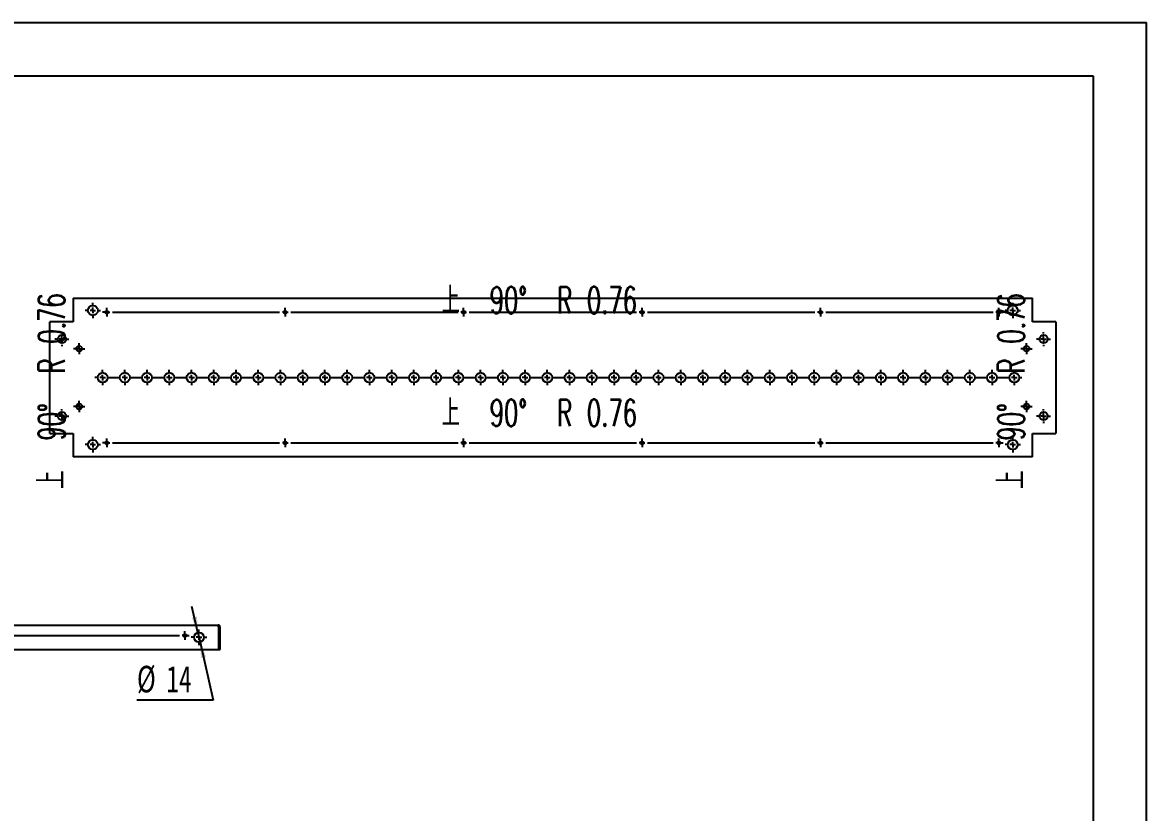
# Model space of a CAD drawing. Extents: x 0 to 3191, y 0 to 2257.
# Drawn here: x 1586 to 3191, y 1128 to 2257 of the extents above; entities that cross this region are included whole.
import ezdxf

# ---------------------------------------------------------------- set-up
doc = ezdxf.new("R2010")
doc.units = 0
doc.header["$LTSCALE"] = 7.598189
doc.layers.get('0').update_dxf_attribs({"linetype": 'CONTINUOUS'})
doc.layers.add('粗实线', color=7, linetype='CONTINUOUS')
doc.layers.add('细实线', color=7, linetype='CONTINUOUS')
doc.styles.add('SLDTEXTSTYLE6', font='TXT', dxfattribs={"width": 0.7})
doc.styles.add('SLDTEXTSTYLE7', font='TXT', dxfattribs={"width": 0.628571, "bigfont": 'bigfont'})
doc.dimstyles.new('SLDDIMSTYLE2', dxfattribs={"dimtxt": 37.990945, "dimasz": 22.794567, "dimexe": 0, "dimexo": 0.0625, "dimgap": 9.497736, "dimtad": 0, "dimtih": 1, "dimtoh": 1, "dimdec": 1, "dimrnd": 1e-09, "dimzin": 12, "dimtxsty": 'SLDTEXTSTYLE6', "dimsah": 1, "dimcen": 0, "dimazin": 3, "dimtfac": 1, "dimtdec": 1, "dimtmove": 0, "dimatfit": 3, "dimtolj": 1, "dimtzin": 12})

# ---------------------------------------------------------------- blocks, each defined once
blk = doc.blocks.new('_D_17')
at = {"layer": '细实线'}
for p, q in [((1836.8, 1385.4), (1828.3, 1422.4)), ((1836.8, 1385.4), (1839.9, 1371.7)), ((1839.9, 1371.7), (1858.7, 1288.9)), ((1858.7, 1288.9), (1749.7, 1288.9))]:
    blk.add_line(p, q, dxfattribs=at)
for points in [[(1836.8, 1385.4), (1835.4, 1408.5), (1828, 1406.8)], [(1839.9, 1371.7), (1841.2, 1348.7), (1848.6, 1350.4)]]:
    blk.add_solid(points, dxfattribs=at)
at = {"layer": '细实线', "char_height": 37.99, "attachment_point": 1, "style": 'SLDTEXTSTYLE6'}
for s, insert in [('%%c', (1749.7, 1337.9)), ('14', (1791.7, 1337.9))]:
    blk.add_mtext(s, dxfattribs=dict(at, insert=insert))
blk = doc.blocks.new('SW_CENTERMARKSYMBOL_8')
at = {"layer": '细实线', "color": 0}
for p, q in [((-8, 0), (-11, 0)), ((0, 0), (-4, 0)), ((0, 8), (0, 11)), ((0, 0), (0, 4)), ((0, 0), (0, -4)), ((0, 0), (4, 0)), ((8, 0), (11, 0)), ((0, -8), (0, -11))]:
    blk.add_line(p, q, dxfattribs=at)
blk = doc.blocks.new('SW_CENTERMARKSYMBOL_9')
at = {"layer": '细实线', "color": 0}
for p, q in [((-258.7, 0), (-260.8, 0)), ((-254.7, 0), (-258.7, 0)), ((-254.7, 4), (-254.7, 6.1)), ((-254.7, 0), (-254.7, 4)), ((-254.7, 0), (-254.7, -4)), ((-254.7, 0), (-250.7, 0)), ((-246.7, 0), (-8, 0)), ((0, 0), (-4, 0)), ((0, 4), (0, 6.1)), ((0, 0), (0, 4)), ((0, 0), (0, -4)), ((0, 0), (4, 0)), ((8, 0), (246.7, 0)), ((254.7, 0), (250.7, 0)), ((254.7, 4), (254.7, 6.1)), ((254.7, 0), (254.7, 4)), ((254.7, 0), (254.7, -4)), ((254.7, 0), (258.7, 0)), ((262.7, 0), (501.4, 0)), ((509.4, 0), (505.4, 0)), ((509.4, 4), (509.4, 6.1)), ((509.4, 0), (509.4, 4)), ((509.4, 0), (509.4, -4)), ((509.4, 0), (513.4, 0)), ((517.4, 0), (756.1, 0)), ((764.1, 0), (760.1, 0)), ((764.1, 4), (764.1, 6.1)), ((764.1, 0), (764.1, 4)), ((764.1, 0), (764.1, -4)), ((764.1, 0), (768.1, 0)), ((772.1, 0), (1010.8, 0)), ((1018.8, 0), (1014.8, 0)), ((1018.8, 4), (1018.8, 6.1)), ((1018.8, 0), (1018.8, 4)), ((1018.8, 0), (1018.8, -4)), ((1018.8, 0), (1022.8, 0)), ((1022.8, 0), (1024.9, 0)), ((-254.7, -4), (-254.7, -6.1)), ((0, -4), (0, -6.1)), ((254.7, -4), (254.7, -6.1)), ((509.4, -4), (509.4, -6.1)), ((764.1, -4), (764.1, -6.1)), ((1018.8, -4), (1018.8, -6.1))]:
    blk.add_line(p, q, dxfattribs=at)
blk = doc.blocks.new('SW_CENTERMARKSYMBOL_10')
at = {"layer": '细实线', "color": 0}
for p, q in [((-39.75, 0), (-42.75, 0)), ((-31.75, 0), (-35.75, 0)), ((-31.75, 8), (-31.75, 11)), ((-31.75, 0), (-31.75, 4)), ((-31.75, 0), (-31.75, -4)), ((-31.75, 0), (-27.75, 0)), ((-23.75, 0), (-8, 0)), ((0, 0), (-4, 0)), ((0, 8), (0, 11)), ((0, 0), (0, 4)), ((0, 0), (0, -4)), ((0, 0), (4, 0)), ((8, 0), (23.75, 0)), ((31.75, 0), (27.75, 0)), ((31.75, 8), (31.75, 11)), ((31.75, 0), (31.75, 4)), ((31.75, 0), (31.75, -4)), ((31.75, 0), (35.75, 0)), ((39.75, 0), (55.5, 0)), ((63.5, 0), (59.5, 0)), ((63.5, 8), (63.5, 11)), ((63.5, 0), (63.5, 4)), ((63.5, 0), (63.5, -4)), ((63.5, 0), (67.5, 0)), ((71.5, 0), (87.25, 0)), ((95.25, 0), (91.25, 0)), ((95.25, 8), (95.25, 11)), ((95.25, 0), (95.25, 4)), ((95.25, 0), (95.25, -4)), ((95.25, 0), (99.25, 0)), ((103.25, 0), (119, 0)), ((127, 0), (123, 0)), ((127, 8), (127, 11)), ((127, 0), (127, 4)), ((127, 0), (127, -4)), ((127, 0), (131, 0)), ((135, 0), (150.75, 0)), ((158.75, 0), (154.75, 0)), ((158.75, 8), (158.75, 11)), ((158.75, 0), (158.75, 4)), ((158.75, 0), (158.75, -4)), ((158.75, 0), (162.75, 0)), ((166.75, 0), (182.5, 0)), ((190.5, 0), (186.5, 0)), ((190.5, 8), (190.5, 11)), ((190.5, 0), (190.5, 4)), ((190.5, 0), (190.5, -4)), ((190.5, 0), (194.5, 0)), ((198.5, 0), (214.25, 0)), ((222.25, 0), (218.25, 0)), ((222.25, 8), (222.25, 11)), ((222.25, 0), (222.25, 4)), ((222.25, 0), (222.25, -4)), ((222.25, 0), (226.25, 0)), ((230.25, 0), (246, 0)), ((254, 0), (250, 0)), ((254, 8), (254, 11)), ((254, 0), (254, 4)), ((254, 0), (254, -4)), ((254, 0), (258, 0)), ((262, 0), (277.75, 0)), ((285.75, 0), (281.75, 0)), ((285.75, 8), (285.75, 11)), ((285.75, 0), (285.75, 4)), ((285.75, 0), (285.75, -4)), ((285.75, 0), (289.75, 0)), ((293.75, 0), (309.5, 0)), ((317.5, 0), (313.5, 0)), ((317.5, 8), (317.5, 11)), ((317.5, 0), (317.5, 4)), ((317.5, 0), (317.5, -4)), ((317.5, 0), (321.5, 0)), ((325.5, 0), (341.25, 0)), ((349.25, 0), (345.25, 0)), ((349.25, 8), (349.25, 11)), ((349.25, 0), (349.25, 4)), ((349.25, 0), (349.25, -4)), ((349.25, 0), (353.25, 0)), ((357.25, 0), (373, 0)), ((381, 0), (377, 0)), ((381, 8), (381, 11)), ((381, 0), (381, 4)), ((381, 0), (381, -4)), ((381, 0), (385, 0)), ((389, 0), (404.75, 0)), ((412.75, 0), (408.75, 0)), ((412.75, 8), (412.75, 11)), ((412.75, 0), (412.75, 4)), ((412.75, 0), (412.75, -4)), ((412.75, 0), (416.75, 0)), ((420.75, 0), (436.5, 0)), ((444.5, 0), (440.5, 0)), ((444.5, 8), (444.5, 11)), ((444.5, 0), (444.5, 4)), ((444.5, 0), (444.5, -4)), ((444.5, 0), (448.5, 0)), ((452.5, 0), (468.25, 0)), ((476.25, 0), (472.25, 0)), ((476.25, 8), (476.25, 11)), ((476.25, 0), (476.25, 4)), ((476.25, 0), (476.25, -4)), ((476.25, 0), (480.25, 0)), ((484.25, 0), (500, 0)), ((508, 0), (504, 0)), ((508, 8), (508, 11)), ((508, 0), (508, 4)), ((508, 0), (508, -4)), ((508, 0), (512, 0)), ((516, 0), (531.75, 0)), ((539.75, 0), (535.75, 0)), ((539.75, 8), (539.75, 11)), ((539.75, 0), (539.75, 4)), ((539.75, 0), (539.75, -4)), ((539.75, 0), (543.75, 0)), ((547.75, 0), (563.5, 0)), ((571.5, 0), (567.5, 0)), ((571.5, 8), (571.5, 11)), ((571.5, 0), (571.5, 4)), ((571.5, 0), (571.5, -4)), ((571.5, 0), (575.5, 0)), ((579.5, 0), (595.25, 0)), ((603.25, 0), (599.25, 0)), ((603.25, 8), (603.25, 11)), ((603.25, 0), (603.25, 4)), ((603.25, 0), (603.25, -4)), ((603.25, 0), (607.25, 0)), ((611.25, 0), (627, 0)), ((635, 0), (631, 0)), ((635, 8), (635, 11)), ((635, 0), (635, 4)), ((635, 0), (635, -4)), ((635, 0), (639, 0)), ((643, 0), (658.75, 0)), ((666.75, 0), (662.75, 0)), ((666.75, 8), (666.75, 11)), ((666.75, 0), (666.75, 4)), ((666.75, 0), (666.75, -4)), ((666.75, 0), (670.75, 0)), ((674.75, 0), (690.5, 0)), ((698.5, 0), (694.5, 0)), ((698.5, 8), (698.5, 11)), ((698.5, 0), (698.5, 4)), ((698.5, 0), (698.5, -4)), ((698.5, 0), (702.5, 0)), ((706.5, 0), (722.25, 0)), ((730.25, 0), (726.25, 0)), ((730.25, 8), (730.25, 11)), ((730.25, 0), (730.25, 4)), ((730.25, 0), (730.25, -4)), ((730.25, 0), (734.25, 0)), ((738.25, 0), (754, 0)), ((762, 0), (758, 0)), ((762, 8), (762, 11)), ((762, 0), (762, 4)), ((762, 0), (762, -4)), ((762, 0), (766, 0)), ((770, 0), (785.75, 0)), ((793.75, 0), (789.75, 0)), ((793.75, 8), (793.75, 11)), ((793.75, 0), (793.75, 4)), ((793.75, 0), (793.75, -4)), ((793.75, 0), (797.75, 0)), ((801.75, 0), (817.5, 0)), ((825.5, 0), (821.5, 0)), ((825.5, 8), (825.5, 11)), ((825.5, 0), (825.5, 4)), ((825.5, 0), (825.5, -4)), ((825.5, 0), (829.5, 0)), ((833.5, 0), (849.25, 0)), ((857.25, 0), (853.25, 0)), ((857.25, 8), (857.25, 11)), ((857.25, 0), (857.25, 4)), ((857.25, 0), (857.25, -4)), ((857.25, 0), (861.25, 0)), ((865.25, 0), (881, 0)), ((889, 0), (885, 0)), ((889, 8), (889, 11)), ((889, 0), (889, 4)), ((889, 0), (889, -4)), ((889, 0), (893, 0)), ((897, 0), (912.75, 0)), ((920.75, 0), (916.75, 0)), ((920.75, 8), (920.75, 11)), ((920.75, 0), (920.75, 4)), ((920.75, 0), (920.75, -4)), ((920.75, 0), (924.75, 0)), ((928.75, 0), (944.5, 0)), ((952.5, 0), (948.5, 0)), ((952.5, 8), (952.5, 11)), ((952.5, 0), (952.5, 4)), ((952.5, 0), (952.5, -4)), ((952.5, 0), (956.5, 0)), ((960.5, 0), (976.25, 0)), ((984.25, 0), (980.25, 0)), ((984.25, 8), (984.25, 11)), ((984.25, 0), (984.25, 4)), ((984.25, 0), (984.25, -4)), ((984.25, 0), (988.25, 0)), ((992.25, 0), (1008, 0)), ((1016, 0), (1012, 0)), ((1016, 8), (1016, 11)), ((1016, 0), (1016, 4)), ((1016, 0), (1016, -4)), ((1016, 0), (1020, 0)), ((1024, 0), (1039.75, 0)), ((1047.75, 0), (1043.75, 0)), ((1047.75, 8), (1047.75, 11)), ((1047.75, 0), (1047.75, 4)), ((1047.75, 0), (1047.75, -4)), ((1047.75, 0), (1051.75, 0)), ((1055.75, 0), (1071.5, 0)), ((1079.5, 0), (1075.5, 0)), ((1079.5, 8), (1079.5, 11)), ((1079.5, 0), (1079.5, 4)), ((1079.5, 0), (1079.5, -4)), ((1079.5, 0), (1083.5, 0)), ((1087.5, 0), (1103.25, 0)), ((1111.25, 0), (1107.25, 0)), ((1111.25, 8), (1111.25, 11)), ((1111.25, 0), (1111.25, 4)), ((1111.25, 0), (1111.25, -4)), ((1111.25, 0), (1115.25, 0)), ((1119.25, 0), (1135, 0)), ((1143, 0), (1139, 0)), ((1143, 8), (1143, 11)), ((1143, 0), (1143, 4)), ((1143, 0), (1143, -4)), ((1143, 0), (1147, 0)), ((1151, 0), (1166.75, 0)), ((1174.75, 0), (1170.75, 0)), ((1174.75, 8), (1174.75, 11)), ((1174.75, 0), (1174.75, 4)), ((1174.75, 0), (1174.75, -4)), ((1174.75, 0), (1178.75, 0)), ((1182.75, 0), (1198.5, 0)), ((1206.5, 0), (1202.5, 0)), ((1206.5, 8), (1206.5, 11)), ((1206.5, 0), (1206.5, 4)), ((1206.5, 0), (1206.5, -4)), ((1206.5, 0), (1210.5, 0)), ((1214.5, 0), (1230.25, 0)), ((1238.25, 0), (1234.25, 0)), ((1238.25, 8), (1238.25, 11)), ((1238.25, 0), (1238.25, 4)), ((1238.25, 0), (1238.25, -4)), ((1238.25, 0), (1242.25, 0)), ((1246.25, 0), (1262, 0)), ((1270, 0), (1266, 0)), ((1270, 8), (1270, 11)), ((1270, 0), (1270, 4)), ((1270, 0), (1270, -4)), ((1270, 0), (1274, 0)), ((1278, 0), (1281, 0)), ((-31.75, -8), (-31.75, -11)), ((0, -8), (0, -11)), ((31.75, -8), (31.75, -11)), ((63.5, -8), (63.5, -11)), ((95.25, -8), (95.25, -11)), ((127, -8), (127, -11)), ((158.75, -8), (158.75, -11)), ((190.5, -8), (190.5, -11)), ((222.25, -8), (222.25, -11)), ((254, -8), (254, -11)), ((285.75, -8), (285.75, -11)), ((317.5, -8), (317.5, -11)), ((349.25, -8), (349.25, -11)), ((381, -8), (381, -11)), ((412.75, -8), (412.75, -11)), ((444.5, -8), (444.5, -11)), ((476.25, -8), (476.25, -11)), ((508, -8), (508, -11)), ((539.75, -8), (539.75, -11)), ((571.5, -8), (571.5, -11)), ((603.25, -8), (603.25, -11)), ((635, -8), (635, -11)), ((666.75, -8), (666.75, -11)), ((698.5, -8), (698.5, -11)), ((730.25, -8), (730.25, -11)), ((762, -8), (762, -11)), ((793.75, -8), (793.75, -11)), ((825.5, -8), (825.5, -11)), ((857.25, -8), (857.25, -11)), ((889, -8), (889, -11)), ((920.75, -8), (920.75, -11)), ((952.5, -8), (952.5, -11)), ((984.25, -8), (984.25, -11)), ((1016, -8), (1016, -11)), ((1047.75, -8), (1047.75, -11)), ((1079.5, -8), (1079.5, -11)), ((1111.25, -8), (1111.25, -11)), ((1143, -8), (1143, -11)), ((1174.75, -8), (1174.75, -11)), ((1206.5, -8), (1206.5, -11)), ((1238.25, -8), (1238.25, -11)), ((1270, -8), (1270, -11))]:
    blk.add_line(p, q, dxfattribs=at)
blk = doc.blocks.new('SW_CENTERMARKSYMBOL_11')
at = {"layer": '细实线', "color": 0}
for p, q in [((-4, 0), (-8, 0)), ((0, 0), (-4, 0)), ((0, 4), (0, 8)), ((0, 0), (0, 4)), ((0, 0), (0, -4)), ((0, 0), (4, 0)), ((4, 0), (8, 0)), ((0, -4), (0, -8))]:
    blk.add_line(p, q, dxfattribs=at)
blk = doc.blocks.new('SW_CENTERMARKSYMBOL_12')
at = {"layer": '细实线', "color": 0}
for p, q in [((-4, 0), (-8, 0)), ((0, 0), (-4, 0)), ((0, 4), (0, 8)), ((0, 0), (0, 4)), ((0, 0), (0, -4)), ((0, 0), (4, 0)), ((4, 0), (8, 0)), ((0, -4), (0, -8))]:
    blk.add_line(p, q, dxfattribs=at)
blk = doc.blocks.new('SW_CENTERMARKSYMBOL_13')
at = {"layer": '细实线', "color": 0}
for p, q in [((-4, 0), (-8, 0)), ((0, 0), (-4, 0)), ((0, 4), (0, 8)), ((0, 0), (0, 4)), ((0, 0), (0, -4)), ((0, 0), (4, 0)), ((4, 0), (8, 0)), ((0, -4), (0, -8))]:
    blk.add_line(p, q, dxfattribs=at)
blk = doc.blocks.new('SW_CENTERMARKSYMBOL_14')
at = {"layer": '细实线', "color": 0}
for p, q in [((-4, 0), (-8, 0)), ((0, 0), (-4, 0)), ((0, 4), (0, 8)), ((0, 0), (0, 4)), ((0, 0), (0, -4)), ((0, 0), (4, 0)), ((4, 0), (8, 0)), ((0, -4), (0, -8))]:
    blk.add_line(p, q, dxfattribs=at)
blk = doc.blocks.new('SW_CENTERMARKSYMBOL_15')
at = {"layer": '细实线', "color": 0}
for p, q in [((-8, 0), (-10, 0)), ((0, 0), (-4, 0)), ((0, 8), (0, 10)), ((0, 0), (0, 4)), ((0, 0), (0, -4)), ((0, 0), (4, 0)), ((8, 0), (10, 0)), ((0, -8), (0, -10))]:
    blk.add_line(p, q, dxfattribs=at)
blk = doc.blocks.new('SW_CENTERMARKSYMBOL_16')
at = {"layer": '细实线', "color": 0}
for p, q in [((-8, 0), (-10, 0)), ((0, 0), (-4, 0)), ((0, 8), (0, 10)), ((0, 0), (0, 4)), ((0, 0), (0, -4)), ((0, 0), (4, 0)), ((8, 0), (10, 0)), ((0, -8), (0, -10))]:
    blk.add_line(p, q, dxfattribs=at)
blk = doc.blocks.new('SW_CENTERMARKSYMBOL_17')
at = {"layer": '细实线', "color": 0}
for p, q in [((-8, 0), (-11, 0)), ((0, 0), (-4, 0)), ((0, 8), (0, 11)), ((0, 0), (0, 4)), ((0, 0), (0, -4)), ((0, 0), (4, 0)), ((8, 0), (11, 0)), ((0, -8), (0, -11))]:
    blk.add_line(p, q, dxfattribs=at)
blk = doc.blocks.new('SW_CENTERMARKSYMBOL_18')
at = {"layer": '细实线', "color": 0}
for p, q in [((-8, 0), (-11, 0)), ((0, 0), (-4, 0)), ((0, 8), (0, 11)), ((0, 0), (0, 4)), ((0, 0), (0, -4)), ((0, 0), (4, 0)), ((8, 0), (11, 0)), ((0, -8), (0, -11))]:
    blk.add_line(p, q, dxfattribs=at)
blk = doc.blocks.new('SW_CENTERMARKSYMBOL_19')
at = {"layer": '细实线', "color": 0}
for p, q in [((-1022.8, 0), (-1024.9, 0)), ((-1018.8, 0), (-1022.8, 0)), ((-1018.8, 4), (-1018.8, 6.1)), ((-1018.8, 0), (-1018.8, 4)), ((-1018.8, 0), (-1018.8, -4)), ((-1018.8, 0), (-1014.8, 0)), ((-1010.8, 0), (-772.1, 0)), ((-764.1, 0), (-768.1, 0)), ((-764.1, 4), (-764.1, 6.1)), ((-764.1, 0), (-764.1, 4)), ((-764.1, 0), (-764.1, -4)), ((-764.1, 0), (-760.1, 0)), ((-756.1, 0), (-517.4, 0)), ((-509.4, 0), (-513.4, 0)), ((-509.4, 4), (-509.4, 6.1)), ((-509.4, 0), (-509.4, 4)), ((-509.4, 0), (-509.4, -4)), ((-509.4, 0), (-505.4, 0)), ((-501.4, 0), (-262.7, 0)), ((-254.7, 0), (-258.7, 0)), ((-254.7, 4), (-254.7, 6.1)), ((-254.7, 0), (-254.7, 4)), ((-254.7, 0), (-254.7, -4)), ((-254.7, 0), (-250.7, 0)), ((-246.7, 0), (-8, 0)), ((0, 0), (-4, 0)), ((0, 4), (0, 6.1)), ((0, 0), (0, 4)), ((0, 0), (0, -4)), ((0, 0), (4, 0)), ((8, 0), (246.7, 0)), ((254.7, 0), (250.7, 0)), ((254.7, 4), (254.7, 6.1)), ((254.7, 0), (254.7, 4)), ((254.7, 0), (254.7, -4)), ((254.7, 0), (258.7, 0)), ((258.7, 0), (260.8, 0)), ((-1018.8, -4), (-1018.8, -6.1)), ((-764.1, -4), (-764.1, -6.1)), ((-509.4, -4), (-509.4, -6.1)), ((-254.7, -4), (-254.7, -6.1)), ((0, -4), (0, -6.1)), ((254.7, -4), (254.7, -6.1))]:
    blk.add_line(p, q, dxfattribs=at)
blk = doc.blocks.new('SW_CENTERMARKSYMBOL_20')
at = {"layer": '细实线', "color": 0}
for p, q in [((-8, 0), (-10, 0)), ((0, 0), (-4, 0)), ((0, 8), (0, 10)), ((0, 0), (0, 4)), ((0, 0), (0, -4)), ((0, 0), (4, 0)), ((8, 0), (10, 0)), ((0, -8), (0, -10))]:
    blk.add_line(p, q, dxfattribs=at)
blk = doc.blocks.new('SW_CENTERMARKSYMBOL_21')
at = {"layer": '细实线', "color": 0}
for p, q in [((-8, 0), (-10, 0)), ((0, 0), (-4, 0)), ((0, 8), (0, 10)), ((0, 0), (0, 4)), ((0, 0), (0, -4)), ((0, 0), (4, 0)), ((8, 0), (10, 0)), ((0, -8), (0, -10))]:
    blk.add_line(p, q, dxfattribs=at)
blk = doc.blocks.new('SW_CENTERMARKSYMBOL_22')
at = {"layer": '细实线', "color": 0}
for p, q in [((-8, 0), (-11, 0)), ((0, 0), (-4, 0)), ((0, 8), (0, 11)), ((0, 0), (0, 4)), ((0, 0), (0, -4)), ((0, 0), (4, 0)), ((8, 0), (11, 0)), ((0, -8), (0, -11))]:
    blk.add_line(p, q, dxfattribs=at)
blk = doc.blocks.new('SW_CENTERMARKSYMBOL_23')
at = {"layer": '细实线', "color": 0}
for p, q in [((-8, 0), (-11, 0)), ((0, 0), (-4, 0)), ((0, 8), (0, 11)), ((0, 0), (0, 4)), ((0, 0), (0, -4)), ((0, 0), (4, 0)), ((8, 0), (11, 0)), ((0, -8), (0, -11))]:
    blk.add_line(p, q, dxfattribs=at)
blk = doc.blocks.new('SW_CENTERMARKSYMBOL_24')
at = {"layer": '细实线', "color": 0}
for p, q in [((-1022.8, 0), (-1024.9, 0)), ((-1018.8, 0), (-1022.8, 0)), ((-1018.8, 4), (-1018.8, 6.1)), ((-1018.8, 0), (-1018.8, 4)), ((-1018.8, 0), (-1018.8, -4)), ((-1018.8, 0), (-1014.8, 0)), ((-1010.8, 0), (-772.1, 0)), ((-764.1, 0), (-768.1, 0)), ((-764.1, 4), (-764.1, 6.1)), ((-764.1, 0), (-764.1, 4)), ((-764.1, 0), (-764.1, -4)), ((-764.1, 0), (-760.1, 0)), ((-756.1, 0), (-517.4, 0)), ((-509.4, 0), (-513.4, 0)), ((-509.4, 4), (-509.4, 6.1)), ((-509.4, 0), (-509.4, 4)), ((-509.4, 0), (-509.4, -4)), ((-509.4, 0), (-505.4, 0)), ((-501.4, 0), (-262.7, 0)), ((-254.7, 0), (-258.7, 0)), ((-254.7, 4), (-254.7, 6.1)), ((-254.7, 0), (-254.7, 4)), ((-254.7, 0), (-254.7, -4)), ((-254.7, 0), (-250.7, 0)), ((-246.7, 0), (-8, 0)), ((0, 0), (-4, 0)), ((0, 4), (0, 6.1)), ((0, 0), (0, 4)), ((0, 0), (0, -4)), ((0, 0), (4, 0)), ((8, 0), (246.7, 0)), ((254.7, 0), (250.7, 0)), ((254.7, 4), (254.7, 6.1)), ((254.7, 0), (254.7, 4)), ((254.7, 0), (254.7, -4)), ((254.7, 0), (258.7, 0)), ((258.7, 0), (260.8, 0)), ((-1018.8, -4), (-1018.8, -6.1)), ((-764.1, -4), (-764.1, -6.1)), ((-509.4, -4), (-509.4, -6.1)), ((-254.7, -4), (-254.7, -6.1)), ((0, -4), (0, -6.1)), ((254.7, -4), (254.7, -6.1))]:
    blk.add_line(p, q, dxfattribs=at)

msp = doc.modelspace()

# ---------------------------------------------------------------- linework, layer by layer
at = {"color": 7, "linetype": 'CONTINUOUS'}
for p, q in [((1658.76, 1862.87), (1658.76, 1829.32)), ((1658.76, 1862.87), (3028.32, 1862.87)), ((3028.32, 1829.32), (3028.32, 1862.87)), ((1625.21, 1669.76), (1625.21, 1829.32)), ((1658.76, 1829.32), (1625.21, 1829.32)), ((3061.87, 1829.32), (3028.32, 1829.32)), ((3061.87, 1829.32), (3061.87, 1669.76)), ((1625.21, 1669.76), (1658.76, 1669.76)), ((1658.76, 1669.76), (1658.76, 1636.21)), ((3028.32, 1669.76), (3061.87, 1669.76)), ((3028.32, 1636.21), (3028.32, 1669.76)), ((3028.32, 1636.21), (1658.76, 1636.21)), ((497.49, 1396.07), (1865.67, 1396.07)), ((1866.36, 1393.41), (1866.36, 1361.07)), ((1866.43, 1393.41), (1868.33, 1393.41)), ((1866.43, 1361.07), (1866.43, 1393.41)), ((1868.33, 1361.07), (1868.33, 1393.41)), ((496.8, 1361.07), (1866.36, 1361.07)), ((1866.43, 1361.07), (1868.33, 1361.07))]:
    msp.add_line(p, q, dxfattribs=at)
for centre, radius in [((1686.79, 1845.37), 7), ((3000.29, 1845.37), 7), ((1706.79, 1842.87), 2.1), ((1961.49, 1842.87), 2.1), ((2216.19, 1842.87), 2.1), ((2470.89, 1842.87), 2.1), ((2725.59, 1842.87), 2.1), ((2980.29, 1842.87), 2.1), ((1642.71, 1804.49), 6), ((3044.37, 1804.49), 6), ((1667.29, 1790.79), 4), ((3019.79, 1790.79), 4), ((1700.69, 1749.54), 7), ((1732.44, 1749.54), 7), ((1764.19, 1749.54), 7), ((1795.94, 1749.54), 7), ((1827.69, 1749.54), 7), ((1859.44, 1749.54), 7), ((1891.19, 1749.54), 7), ((1922.94, 1749.54), 7), ((1954.69, 1749.54), 7), ((1986.44, 1749.54), 7), ((2018.19, 1749.54), 7), ((2049.94, 1749.54), 7), ((2081.69, 1749.54), 7), ((2113.44, 1749.54), 7), ((2145.19, 1749.54), 7), ((2176.94, 1749.54), 7), ((2208.69, 1749.54), 7), ((2240.44, 1749.54), 7), ((2272.19, 1749.54), 7), ((2303.94, 1749.54), 7), ((2335.69, 1749.54), 7), ((2367.44, 1749.54), 7), ((2399.19, 1749.54), 7), ((2430.94, 1749.54), 7), ((2462.69, 1749.54), 7), ((2494.44, 1749.54), 7), ((2526.19, 1749.54), 7), ((2557.94, 1749.54), 7), ((2589.69, 1749.54), 7), ((2621.44, 1749.54), 7), ((2653.19, 1749.54), 7), ((2684.94, 1749.54), 7), ((2716.69, 1749.54), 7), ((2748.44, 1749.54), 7), ((2780.19, 1749.54), 7), ((2811.94, 1749.54), 7), ((2843.69, 1749.54), 7), ((2875.44, 1749.54), 7), ((2907.19, 1749.54), 7), ((2938.94, 1749.54), 7), ((2970.69, 1749.54), 7), ((3002.44, 1749.54), 7), ((1667.29, 1708.29), 4), ((3019.79, 1708.29), 4), ((1642.71, 1694.59), 6), ((3044.37, 1694.59), 6), ((1686.79, 1653.71), 7), ((1706.79, 1656.21), 2.1), ((1961.49, 1656.21), 2.1), ((2216.19, 1656.21), 2.1), ((2470.89, 1656.21), 2.1), ((2725.59, 1656.21), 2.1), ((2980.29, 1656.21), 2.1), ((3000.29, 1653.71), 7), ((1818.33, 1381.07), 2.1), ((1838.33, 1378.57), 7)]:
    msp.add_circle(centre, radius, dxfattribs=at)
for points, knots in [([(1865.67, 1396.07), (1865.73, 1396.07), (1865.78, 1396), (1865.9, 1395.73), (1865.95, 1395.54), (1866.07, 1395.04), (1866.13, 1394.75), (1866.24, 1394.11), (1866.3, 1393.76), (1866.36, 1393.41)], [0, 0, 0, 0, 0.25, 0.25, 0.5, 0.5, 0.75, 0.75, 1, 1, 1, 1]), ([(1868.33, 1393.41), (1868.33, 1393.76), (1868.26, 1394.11), (1867.99, 1394.75), (1867.79, 1395.04), (1867.3, 1395.54), (1867.01, 1395.73), (1866.36, 1396), (1866.02, 1396.07), (1865.67, 1396.07)], [0, 0, 0, 0, 0.25, 0.25, 0.5, 0.5, 0.75, 0.75, 1, 1, 1, 1]), ([(1866.43, 1393.41), (1866.42, 1393.51), (1866.41, 1393.66), (1866.32, 1393.78), (1866.29, 1393.82)], [0, 0, 0, 0, 0.6645413, 1, 1, 1, 1])]:
    msp.add_open_spline(points, degree=3, knots=knots, dxfattribs=at)
at = {"layer": '粗实线'}
for p, q in [((75.98, 2180.68), (3115.26, 2180.68)), ((3115.26, 2180.68), (3115.26, 75.98))]:
    msp.add_line(p, q, dxfattribs=at)
at = {"layer": '细实线'}
for p in [(0, 2256.66), (3191.24, 0)]:
    msp.add_line(p, (3191.24, 2256.66), dxfattribs=at)

# ---------------------------------------------------------------- block references
for name, p in [('SW_CENTERMARKSYMBOL_18', (1686.79, 1845.37)), ('SW_CENTERMARKSYMBOL_19', (2725.59, 1842.87)), ('SW_CENTERMARKSYMBOL_17', (3000.29, 1845.37)), ('SW_CENTERMARKSYMBOL_16', (1642.71, 1804.49)), ('SW_CENTERMARKSYMBOL_21', (3044.37, 1804.49)), ('SW_CENTERMARKSYMBOL_13', (1667.29, 1790.79)), ('SW_CENTERMARKSYMBOL_14', (3019.79, 1790.79)), ('SW_CENTERMARKSYMBOL_10', (1732.44, 1749.54)), ('SW_CENTERMARKSYMBOL_15', (1642.71, 1694.59)), ('SW_CENTERMARKSYMBOL_12', (1667.29, 1708.29)), ('SW_CENTERMARKSYMBOL_11', (3019.79, 1708.29)), ('SW_CENTERMARKSYMBOL_20', (3044.37, 1694.59)), ('SW_CENTERMARKSYMBOL_23', (1686.79, 1653.71)), ('SW_CENTERMARKSYMBOL_24', (2725.59, 1656.21)), ('SW_CENTERMARKSYMBOL_22', (3000.29, 1653.71)), ('SW_CENTERMARKSYMBOL_9', (799.53, 1381.07)), ('SW_CENTERMARKSYMBOL_8', (1838.33, 1378.57))]:
    msp.add_blockref(name, p, dxfattribs=at)

# ---------------------------------------------------------------- texts
at = {"color": 7, "linetype": 'CONTINUOUS', "char_height": 37.9909, "attachment_point": 2, "style": 'SLDTEXTSTYLE7'}
for insert in [(2324.21, 1879.07), (2324.21, 1718.13)]:
    msp.add_mtext('上  90°  R 0.76', dxfattribs=dict(at, insert=insert))
at = {"color": 7, "linetype": 'CONTINUOUS', "char_height": 37.9909, "attachment_point": 2, "rotation": 90, "style": 'SLDTEXTSTYLE7'}
for insert in [(1609.02, 1730.2), (2979.1, 1730.2)]:
    msp.add_mtext('上  90°  R 0.76', dxfattribs=dict(at, insert=insert))

# ---------------------------------------------------------------- dimensions: what is measured, and where the dimension line sits
at = {"layer": '细实线'}
dim = msp.add_diameter_dim_2p(p1=(1839.88, 1371.74), p2=(1836.77, 1385.39), dimstyle='SLDDIMSTYLE2', dxfattribs=at)
dim.commit()
dim.dimension.update_dxf_attribs({"geometry": '_D_17', "text_midpoint": (1792.82, 1314.86), "dimtype": 163})

doc.saveas('drawing.dxf')
